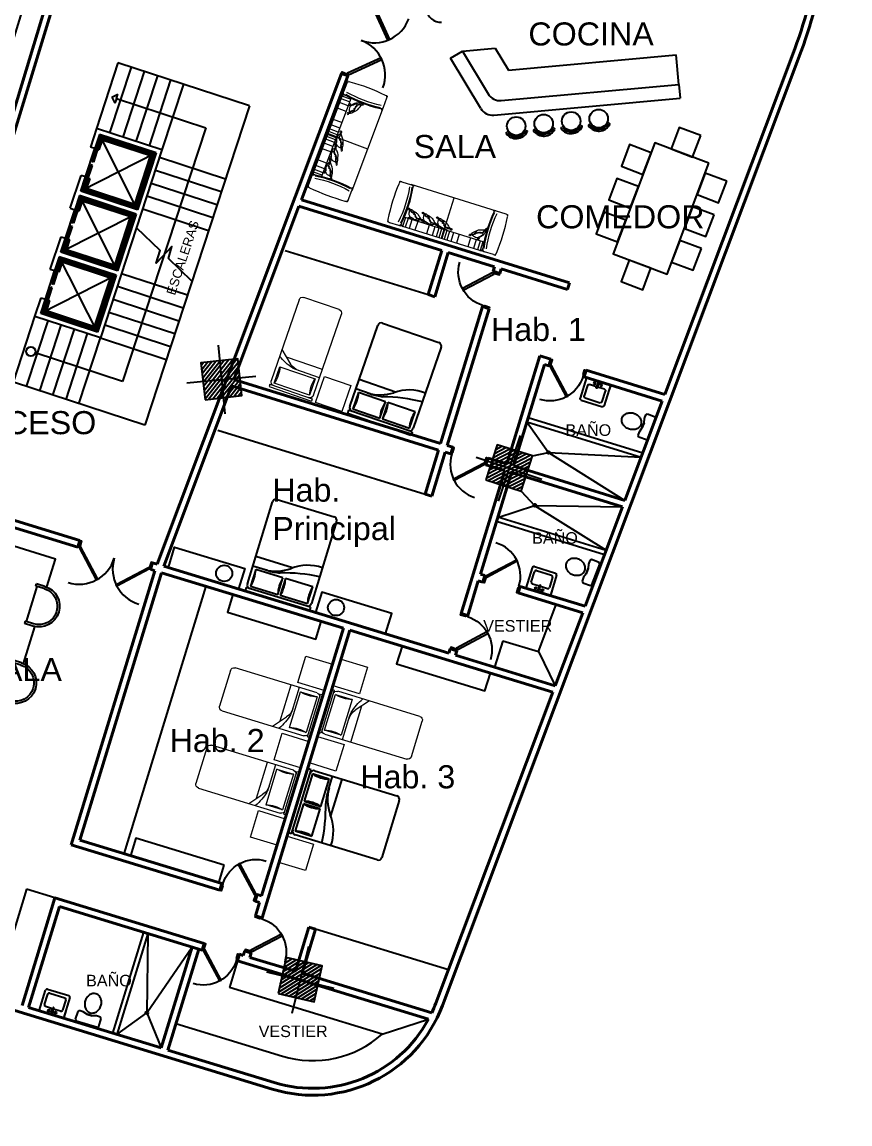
# Model space of a CAD drawing. Header units: millimetres. Extents: x -4 to 161, y -89 to 328.
# Drawn here: x 101.05 to 118.98, y 268.65 to 292.53 of the extents above; entities that cross this region are included whole.
import ezdxf
from ezdxf.enums import TextEntityAlignment as Align

# ---------------------------------------------------------------- set-up
doc = ezdxf.new("R2010")
doc.units = ezdxf.units.MM
doc.linetypes.add('HIDDEN', pattern=[9.525, 6.35, -3.175])
doc.layers.add('a_MUEBLE', color=7, linetype='Continuous', lineweight=5)
doc.layers.add('PARED', color=20, linetype='Continuous', lineweight=40)
for name, color, linetype in [('AR-PUERTA', 5, 'Continuous'), ('ASCENSORES', 8, 'Continuous'), ('EQUIP-MOBILIARIO', 253, 'Continuous'), ('ESCALERA', 8, 'Continuous'), ('ESTRUCTURA', 150, 'Continuous'), ('MUROSII', 5, 'Continuous'), ('NIVEL', 1, 'Continuous'), ('PISO', 8, 'Continuous'), ('PUERTA', 4, 'Continuous')]:
    doc.layers.add(name, color=color, linetype=linetype)
doc.layers.add('G-Anno-Nplt', color=140, linetype='Continuous', lineweight=18, plot=False)
doc.layers.add('mobiliario I', color=7, linetype='Continuous', lineweight=5, true_color=0xceaf12)
doc.styles.add('ATT', font='txt')
doc.styles.get("Standard").update_dxf_attribs({"font": 'arial.ttf'})
doc.styles.add('Titulo', font='romans.shx', dxfattribs={"height": 0.004})

# ---------------------------------------------------------------- blocks, each defined once
blk = doc.blocks.new('columna macroestructura')
at = {"layer": 'ESTRUCTURA'}
h = blk.add_hatch(dxfattribs=at)
h.set_pattern_fill('ANSI31', color=256, scale=0.52)
h.set_pattern_definition([(45, (0, 0), (-0.0459619408, 0.0459619408), [])])
h.paths.add_polyline_path([(1323.84, 258.769), (1324.64, 258.769), (1324.64, 259.569), (1323.84, 259.569)])
blk.add_lwpolyline([(1323.84, 258.769), (1324.64, 258.769), (1324.64, 259.569), (1323.84, 259.569)], close=True, dxfattribs=at)
blk = doc.blocks.new('columna2')
at = {"layer": 'ESTRUCTURA'}
for p, q in [((3857.871, 3573.126), (3857.871, 3571.626)), ((3857.121, 3572.376), (3858.621, 3572.376))]:
    blk.add_line(p, q, dxfattribs=at)
at = {"layer": 'ESTRUCTURA', "rotation": 0.9624720657598389}
blk.add_blockref('columna macroestructura', (2538.171, 3291.006), dxfattribs=at)
blk = doc.blocks.new('ecaleras3')
at = {"layer": 'ASCENSORES'}
for p, q in [((351.316, 3694.632), (351.184, 3694.372)), ((351.33, 3694.589), (351.212, 3694.358)), ((351.344, 3694.545), (351.241, 3694.343)), ((352.412, 3694.075), (351.316, 3694.632)), ((352.368, 3694.061), (351.33, 3694.589)), ((352.325, 3694.046), (351.344, 3694.545)), ((351.053, 3694.115), (351.217, 3694.438)), ((351.245, 3694.423), (351.082, 3694.101)), ((351.155, 3694.387), (351.184, 3694.372)), ((351.212, 3694.358), (351.241, 3694.343)), ((351.217, 3694.438), (351.245, 3694.423)), ((351.02, 3694.05), (350.857, 3693.731)), ((350.886, 3693.716), (351.048, 3694.036)), ((351.048, 3694.036), (351.02, 3694.05)), ((351.082, 3694.101), (351.053, 3694.115)), ((351.826, 3693.066), (352.325, 3694.046)), ((351.84, 3693.022), (352.368, 3694.061)), ((351.854, 3692.979), (352.412, 3694.075)), ((350.89, 3693.796), (350.758, 3693.536)), ((350.919, 3693.781), (350.802, 3693.55)), ((350.948, 3693.766), (350.845, 3693.564)), ((350.862, 3693.81), (350.89, 3693.796)), ((350.919, 3693.781), (350.948, 3693.766)), ((350.758, 3693.536), (351.854, 3692.979)), ((350.802, 3693.55), (351.84, 3693.022)), ((350.845, 3693.564), (351.826, 3693.066)), ((350.857, 3693.731), (350.886, 3693.716)), ((350.684, 3693.389), (350.552, 3693.13)), ((350.698, 3693.346), (350.581, 3693.115)), ((350.712, 3693.302), (350.609, 3693.1)), ((351.78, 3692.832), (350.684, 3693.389)), ((351.736, 3692.818), (350.698, 3693.346)), ((351.693, 3692.804), (350.712, 3693.302)), ((350.421, 3692.873), (350.585, 3693.195)), ((350.613, 3693.18), (350.45, 3692.858)), ((350.523, 3693.144), (350.552, 3693.13)), ((350.581, 3693.115), (350.609, 3693.1)), ((350.585, 3693.195), (350.613, 3693.18)), ((350.388, 3692.808), (350.225, 3692.488)), ((350.417, 3692.793), (350.388, 3692.808)), ((350.45, 3692.858), (350.421, 3692.873)), ((351.208, 3691.78), (351.736, 3692.818)), ((351.222, 3691.736), (351.78, 3692.832)), ((350.23, 3692.568), (350.259, 3692.553)), ((350.254, 3692.473), (350.417, 3692.793)), ((351.194, 3691.823), (351.693, 3692.804)), ((350.259, 3692.553), (350.127, 3692.293)), ((350.287, 3692.538), (350.17, 3692.308)), ((350.316, 3692.524), (350.214, 3692.322)), ((350.225, 3692.488), (350.254, 3692.473)), ((350.287, 3692.538), (350.316, 3692.524)), ((350.052, 3692.147), (349.92, 3691.887)), ((350.066, 3692.103), (349.949, 3691.872)), ((351.148, 3691.589), (350.052, 3692.147)), ((351.104, 3691.575), (350.066, 3692.103)), ((350.127, 3692.293), (351.222, 3691.736)), ((350.17, 3692.308), (351.208, 3691.78)), ((350.214, 3692.322), (351.194, 3691.823)), ((349.789, 3691.63), (349.953, 3691.952)), ((349.982, 3691.938), (349.818, 3691.615)), ((350.08, 3692.06), (349.978, 3691.858)), ((351.061, 3691.561), (350.08, 3692.06)), ((349.818, 3691.615), (349.789, 3691.63)), ((349.756, 3691.565), (349.594, 3691.245)), ((349.622, 3691.231), (349.785, 3691.55)), ((349.785, 3691.55), (349.756, 3691.565)), ((350.562, 3690.581), (351.061, 3691.561)), ((350.576, 3690.537), (351.104, 3691.575)), ((350.591, 3690.494), (351.148, 3691.589)), ((349.627, 3691.31), (349.495, 3691.051)), ((349.656, 3691.296), (349.538, 3691.065)), ((349.684, 3691.281), (349.582, 3691.079)), ((349.594, 3691.245), (349.622, 3691.231)), ((349.598, 3691.325), (349.627, 3691.31)), ((349.656, 3691.296), (349.684, 3691.281)), ((349.495, 3691.051), (350.591, 3690.494)), ((349.538, 3691.065), (350.576, 3690.537)), ((349.582, 3691.079), (350.562, 3690.581))]:
    blk.add_line(p, q, dxfattribs=at)
at = {"layer": 'ASCENSORES', "linetype": 'HIDDEN'}
for p, q in [((351.868, 3692.935), (351.301, 3694.676)), ((352.455, 3694.089), (350.715, 3693.522)), ((351.237, 3691.693), (350.67, 3693.433)), ((351.823, 3692.846), (350.083, 3692.279)), ((350.605, 3690.45), (350.038, 3692.19)), ((351.191, 3691.604), (349.451, 3691.037))]:
    blk.add_line(p, q, dxfattribs=at)
at = {"layer": 'ESCALERA'}
for p, q in [((351.695, 3695.429), (351.83, 3695.473)), ((351.784, 3695.384), (351.83, 3695.473)), ((351.695, 3695.429), (351.739, 3695.294)), ((351.784, 3695.384), (351.739, 3695.294)), ((351.784, 3695.384), (351.762, 3695.339)), ((351.784, 3695.384), (351.807, 3695.428))]:
    blk.add_line(p, q, dxfattribs=at)
blk.add_lwpolyline([(352.795, 3691.227), (352.365, 3691.789), (352.483, 3692.037), (352.092, 3691.731), (352.214, 3691.989), (351.787, 3692.554)], dxfattribs=at)
blk.add_circle((349.113, 3690.255), 0.1, dxfattribs=at)
at = {"layer": 'MUROSII'}
for p, q in [((351.258, 3694.81), (351.066, 3694.432)), ((352.589, 3694.133), (351.258, 3694.81)), ((351.301, 3694.676), (351.155, 3694.387)), ((352.455, 3694.089), (351.301, 3694.676)), ((351.155, 3694.387), (351.066, 3694.432)), ((352.589, 3694.133), (350.649, 3690.316)), ((352.455, 3694.089), (351.868, 3692.935)), ((350.434, 3693.19), (350.772, 3693.856)), ((350.715, 3693.522), (350.862, 3693.81)), ((350.862, 3693.81), (350.772, 3693.856)), ((351.868, 3692.935), (350.715, 3693.522)), ((350.67, 3693.433), (350.523, 3693.144)), ((351.823, 3692.846), (350.67, 3693.433)), ((350.434, 3693.19), (350.523, 3693.144)), ((351.823, 3692.846), (351.237, 3691.693)), ((349.802, 3691.947), (350.141, 3692.613)), ((350.083, 3692.279), (350.23, 3692.568)), ((350.141, 3692.613), (350.23, 3692.568)), ((350.038, 3692.19), (349.891, 3691.902)), ((351.191, 3691.604), (350.038, 3692.19)), ((351.237, 3691.693), (350.083, 3692.279)), ((349.891, 3691.902), (349.802, 3691.947)), ((351.191, 3691.604), (350.605, 3690.45)), ((349.317, 3690.993), (349.509, 3691.37)), ((349.451, 3691.037), (349.598, 3691.325)), ((349.509, 3691.37), (349.598, 3691.325)), ((350.649, 3690.316), (349.317, 3690.993)), ((350.605, 3690.45), (349.451, 3691.037))]:
    blk.add_line(p, q, dxfattribs=at)
at = {"layer": 'NIVEL'}
for p, q in [((350.862, 3693.81), (351.155, 3694.387)), ((350.23, 3692.568), (350.523, 3693.144)), ((349.598, 3691.325), (349.891, 3691.902))]:
    blk.add_line(p, q, dxfattribs=at)
at = {"layer": 'PISO'}
for p, q in [((351.937, 3696.147), (351.258, 3694.81)), ((352.205, 3696.011), (351.525, 3694.674)), ((354.606, 3694.79), (351.937, 3696.147)), ((352.472, 3695.875), (351.792, 3694.538)), ((352.74, 3695.739), (352.06, 3694.402)), ((353.007, 3695.603), (352.327, 3694.266)), ((353.269, 3695.47), (352.589, 3694.133)), ((351.784, 3695.384), (353.598, 3694.461)), ((354.606, 3694.79), (351.306, 3688.299)), ((353.598, 3694.461), (350.977, 3689.307)), ((352.515, 3693.986), (353.852, 3693.306)), ((352.382, 3693.724), (353.719, 3693.044)), ((352.248, 3693.462), (353.585, 3692.782)), ((352.115, 3693.199), (353.452, 3692.52)), ((351.982, 3692.937), (353.319, 3692.257)), ((351.315, 3691.626), (352.652, 3690.947)), ((351.182, 3691.364), (352.519, 3690.684)), ((348.637, 3689.656), (349.317, 3690.993)), ((351.049, 3691.102), (352.386, 3690.422)), ((348.904, 3689.52), (349.584, 3690.857)), ((349.172, 3689.384), (349.852, 3690.721)), ((350.915, 3690.84), (352.252, 3690.16)), ((349.439, 3689.248), (350.119, 3690.585)), ((349.707, 3689.112), (350.386, 3690.449)), ((350.782, 3690.578), (352.119, 3689.898)), ((350.977, 3689.307), (349.202, 3690.21)), ((349.969, 3688.978), (350.649, 3690.316)), ((350.649, 3690.316), (351.986, 3689.636)), ((351.306, 3688.299), (348.637, 3689.656))]:
    blk.add_line(p, q, dxfattribs=at)
at = {"layer": 'ESCALERA', "insert": (352.383, 3690.964), "char_height": 0.2, "width": 0.49884, "attachment_point": 7, "rotation": 62.9017}
blk.add_mtext('ESCALERAS', dxfattribs=at)
blk = doc.blocks.new('*U21')
for points in [[(0.025, 0), (0.589, 0.564), (0.618, 0.536), (0.053, -0.028)], [(1.621, 0), (1.057, 0.564), (1.029, 0.536), (1.593, -0.028)]]:
    blk.add_lwpolyline(points, close=True)
for points in [[(0, -0.15), (0.035, -0.15), (0.035, -0.04), (0.025, -0.04), (0.025, 0), (0, 0)], [(1.646, -0.15), (1.611, -0.15), (1.611, -0.04), (1.621, -0.04), (1.621, 0), (1.646, 0)]]:
    blk.add_lwpolyline(points)
at = {"color": 252}
for centre, start, end in [((0.025, 0), 0, 90), ((1.621, 0), 90, 180)]:
    blk.add_arc(centre, 0.798, start, end, dxfattribs=at)
at = {"style": 'Titulo', "flags": 1}
for tag, p in [('TIPO_DE_PUERTA', (0.035, -0.106)), ('ANCHO_DE_PUERTA', (0.035, -0.112)), ('ALTO_DE_PUERTA', (0.035, -0.118)), ('ANCHO_DE_MARCO', (0.035, -0.124)), ('APERTURA', (0.035, -0.13)), ('ANCHO_DE_HOJA', (0.035, -0.148)), ('ACABADO_HOJA', (0.035, -0.172)), ('ACABADO_MARCO', (0.035, -0.178)), ('LAMINA', (0.035, -0.136)), ('NIVEL', (0.035, -0.142)), ('MATERIAL_1', (0.035, -0.154)), ('MATERIAL_2', (0.035, -0.16)), ('MATERIAL_MARCO', (0.035, -0.166)), ('CERRADURA', (0.035, -0.184))]:
    blk.add_attdef(tag, p, '', height=0.004, dxfattribs=at)
blk.add_attdef('PUERTA', text='', height=0.004, dxfattribs=at).set_placement((0.046, -0.098), align=Align.MIDDLE_CENTER)
blk = doc.blocks.new('comedor')
at = {"layer": 'EQUIP-MOBILIARIO'}
for points in [[(380.903, 3951.94), (381.403, 3951.94), (381.403, 3952.44), (380.903, 3952.44)], [(380.528, 3949.369), (381.778, 3949.369), (381.778, 3951.94), (380.528, 3951.94)], [(380.028, 3951.159), (380.528, 3951.159), (380.528, 3951.659), (380.028, 3951.659)], [(381.778, 3951.159), (382.278, 3951.159), (382.278, 3951.659), (381.778, 3951.659)], [(380.028, 3950.379), (380.528, 3950.379), (380.528, 3950.879), (380.028, 3950.879)], [(381.778, 3950.379), (382.278, 3950.379), (382.278, 3950.879), (381.778, 3950.879)], [(380.028, 3949.598), (380.528, 3949.598), (380.528, 3950.098), (380.028, 3950.098)], [(381.778, 3949.598), (382.278, 3949.598), (382.278, 3950.098), (381.778, 3950.098)], [(380.903, 3948.869), (381.403, 3948.869), (381.403, 3949.369), (380.903, 3949.369)]]:
    blk.add_lwpolyline(points, close=True, dxfattribs=at)
blk = doc.blocks.new('Toilet1')
at = {"color": 253}
for p, q in [((0.051, 0.267), (0.025, 0.241)), ((0.025, 0.241), (0.025, -0.241)), ((0.229, 0.267), (0.051, 0.267)), ((0.254, 0.241), (0.229, 0.267)), ((0.254, 0.152), (0.254, 0.241)), ((0.229, 0.063), (0.254, 0.152)), ((0.229, -0.064), (0.229, 0.063)), ((0.229, 0.063), (0.229, -0.064)), ((0.254, -0.152), (0.229, -0.064)), ((0.254, -0.241), (0.254, -0.152)), ((0.025, -0.241), (0.051, -0.267)), ((0.051, -0.267), (0.229, -0.267)), ((0.229, -0.267), (0.254, -0.241))]:
    blk.add_line(p, q, dxfattribs=at)
blk.add_lwpolyline([(0.711, 0, 0.117036), (0.695, 0.066, 0.104338), (0.648, 0.126, 0.09029), (0.573, 0.168, 0.09898), (0.495, 0.178, 0.08237), (0.411, 0.164, 0.09029), (0.343, 0.126, 0.104338), (0.295, 0.066, 0.117036), (0.279, 0, 0.117036), (0.295, -0.066, 0.104338), (0.343, -0.126, 0.09029), (0.411, -0.164, 0.08237), (0.495, -0.178, 0.08237), (0.58, -0.164, 0.09029), (0.648, -0.126, 0.104338), (0.695, -0.066, 0.117036)], format="xyb", close=True, dxfattribs=at)
blk = doc.blocks.new('Lavam1')
at = {"color": 253}
for p, q in [((-0.24, 0.5), (0.24, 0.5)), ((-0.275, 0), (-0.275, 0.465)), ((-0.205, 0.16), (-0.205, 0.395)), ((-0.17, 0.43), (0.17, 0.43)), ((0.205, 0.395), (0.205, 0.16)), ((0.275, 0.465), (0.275, 0)), ((0.275, 0), (-0.275, 0)), ((-0.01, 0.125), (-0.17, 0.125)), ((-0.01, 0.035), (-0.01, 0.145)), ((0.01, 0.035), (0.01, 0.145)), ((0.17, 0.125), (0.01, 0.125)), ((0.275, 0.165), (0.275, 0.035))]:
    blk.add_line(p, q, dxfattribs=at)
for centre in [(-0.074, 0.064), (0.074, 0.064)]:
    blk.add_circle(centre, 0.0225, dxfattribs=at)
for centre, radius, start, end in [((-0.24, 0.465), 0.035, 90, 180), ((0.24, 0.465), 0.035, 0, 90), ((-0.17, 0.395), 0.035, 90, 180), ((0.17, 0.395), 0.035, 0, 90), ((-0.17, 0.16), 0.035, 180, 270), ((0, 0.145), 0.01, 0, 180), ((0, 0.035), 0.01, 180, 0), ((0.17, 0.16), 0.035, 270, 0)]:
    blk.add_arc(centre, radius, start, end, dxfattribs=at)
blk = doc.blocks.new('silla sofa')
at = {"layer": 'EQUIP-MOBILIARIO'}
for p, q in [((3279.324, 3683.301), (3279.516, 3683.301)), ((3279.516, 3683.251), (3279.516, 3683.301)), ((3279.324, 3683.251), (3279.516, 3683.251)), ((3279.491, 3683.251), (3279.491, 3682.451)), ((3279.324, 3682.451), (3279.516, 3682.451)), ((3279.324, 3682.401), (3279.516, 3682.401)), ((3279.516, 3682.451), (3279.516, 3682.401))]:
    blk.add_line(p, q, dxfattribs=at)
for radius in [0.45, 0.4]:
    blk.add_arc((3279.324, 3682.851), radius, 90, 270, dxfattribs=at)
blk = doc.blocks.new('mueble')
at = {"layer": 'EQUIP-MOBILIARIO'}
for p, q in [((383.742, 3953.799), (383.742, 3952.964)), ((381.304, 3949.318), (381.104, 3949.118)), ((382.954, 3949.318), (383.154, 3949.118))]:
    blk.add_line(p, q, dxfattribs=at)
for points in [[(382.436, 3953.799), (382.436, 3953.999), (384.139, 3953.999), (384.139, 3950.373), (384.139, 3950.173), (383.356, 3950.173), (383.356, 3950.374), (383.921, 3950.374), (383.921, 3953.799), (382.436, 3953.799)], [(383.921, 3953.799), (384.139, 3953.999)], [(380.583, 3952.977), (380.583, 3953.61), (381.993, 3953.61)], [(380.583, 3951.244), (380.583, 3952.077)], [(381.104, 3949.577), (380.583, 3949.577), (380.583, 3950.344)], [(383.732, 3950.173), (383.732, 3949.959)], [(383.921, 3950.374), (384.139, 3950.173)], [(381.104, 3949.918), (381.304, 3949.918), (381.304, 3949.318), (382.954, 3949.318), (382.954, 3949.918), (383.154, 3949.918), (383.154, 3949.118), (381.104, 3949.118), (381.104, 3949.918)], [(383.343, 3949.577), (383.154, 3949.577)]]:
    blk.add_lwpolyline(points, dxfattribs=at)
for points in [[(381.993, 3953.799), (383.921, 3953.799), (383.921, 3952.964), (381.993, 3952.964)], [(383.921, 3952.964), (383.356, 3952.964), (383.356, 3952.317), (383.921, 3952.317)], [(383.921, 3952.317), (383.356, 3952.317), (383.356, 3951.669), (383.921, 3951.669)], [(381.419, 3950.803), (382.619, 3950.803), (382.619, 3952.203), (381.419, 3952.203)], [(383.921, 3951.669), (383.356, 3951.669), (383.356, 3951.022), (383.921, 3951.022)], [(383.921, 3951.022), (383.356, 3951.022), (383.356, 3950.374), (383.921, 3950.374)], [(381.853, 3949.318), (381.853, 3949.883), (381.304, 3949.883), (381.304, 3949.318)], [(382.406, 3949.318), (382.406, 3949.883), (381.853, 3949.883), (381.853, 3949.318)], [(382.954, 3949.318), (382.954, 3949.883), (382.406, 3949.883), (382.406, 3949.318)]]:
    blk.add_lwpolyline(points, close=True, dxfattribs=at)
blk.add_circle((383.6, 3949.704), 0.287, dxfattribs=at)
for p in [(-2898.698, 269.676), (-2898.698, 267.943)]:
    blk.add_blockref('silla sofa', p)
blk = doc.blocks.new('*U30')
for points in [[(0.025, 0), (0.555, 0.53), (0.584, 0.502), (0.053, -0.028)], [(0, 0), (0.025, 0), (0.025, -0.04), (0.035, -0.04), (0.035, -0.15), (0, -0.15)], [(0.8, 0), (0.775, 0), (0.775, -0.04), (0.765, -0.04), (0.765, -0.15), (0.8, -0.15)]]:
    blk.add_lwpolyline(points, close=True)
at = {"color": 8, "linetype": 'HIDDEN'}
blk.add_arc((0.025, 0), 0.75, 0, 90, dxfattribs=at)
blk = doc.blocks.new('12PBED03')
at = {"color": 0, "linetype": 'ByBlock'}
for p, q in [((3, 54), (0, 54)), ((0, 0), (0, 54)), ((3, 0), (3, 54)), ((6, 54), (75, 54)), ((21, 41.758136), (21, 54)), ((29, 23), (29, 54)), ((19, 51), (5, 51)), ((5, 51), (5, 28)), ((19, 28), (19, 51)), ((78, 51), (78, 3)), ((5, 28), (19, 28)), ((5, 26), (5, 3)), ((19, 26), (5, 26)), ((19, 3), (19, 26)), ((3, 0), (0, 0)), ((5, 3), (19, 3)), ((75, 0), (6, 0))]:
    blk.add_line(p, q, dxfattribs=at)
for centre, radius, start, end in [((6, 51), 3, 90, 180), ((75, 51), 3, 0, 90), ((12, 75), 25, 253.739795, 286.260205), ((69.004289, 41.742518), 48.004291, 179.981359, 192.466744), ((57.725806, 45.629032), 36.761918, 182.539782, 216.040311), ((12, 4), 25, 73.739795, 106.260205), ((-120.191801, -13.95004), 149.36804, 5.357156, 17.666547), ((12, 50), 25, 253.739795, 286.260205), ((0.75, 1.5), 35.338541, 357.56726, 39.546081), ((6, 3), 3, 180, 270), ((12, -21), 25, 73.739795, 106.260205), ((75, 3), 3, 270, 0)]:
    blk.add_arc(centre, radius, start, end, dxfattribs=at)
at = {"color": 0, "linetype": 'ByBlock', "style": 'ATT'}
for tag, flags, p in [('ITEM', 3, (50, 33)), ('ROOM_NUMBER', 1, (50, 18.5))]:
    blk.add_attdef(tag, text='', height=6, dxfattribs=dict(at, flags=flags)).set_placement(p, align=Align.CENTER)
blk = doc.blocks.new('4D')
at = {"layer": 'mobiliario I', "lineweight": 15, "ltscale": 0.025}
for p, q in [((1350.266, 254.857), (1350.266, 256.713)), ((1350.347, 256.794), (1351.154, 256.794)), ((1351.235, 256.713), (1351.235, 254.857)), ((1350.266, 255.448), (1351.087, 255.448)), ((1351.235, 255.572), (1350.954, 255.336)), ((1350.266, 255.26), (1350.81, 255.26)), ((1351.154, 255.206), (1350.347, 255.206)), ((1350.347, 255.206), (1350.347, 254.83)), ((1351.154, 254.83), (1351.154, 255.206)), ((1351.235, 254.776), (1350.266, 254.776)), ((1350.266, 254.776), (1350.266, 254.722)), ((1351.235, 254.722), (1350.266, 254.722)), ((1350.347, 254.83), (1351.154, 254.83)), ((1351.235, 254.776), (1351.235, 254.722))]:
    blk.add_line(p, q, dxfattribs=at)
for centre, radius, start, end in [((1350.347, 256.713), 0.0807, 90, 180), ((1351.154, 256.713), 0.0807, 0, 90), ((1349.701, 255.018), 0.673, 343.7398, 16.2602), ((1350.746, 255.583), 0.323, 270, 310.1059), ((1350.81, 255.583), 0.323, 270, 283.3928), ((1350.631, 256.334), 1.095, 283.3928, 303.4501), ((1351.8, 255.018), 0.673, 163.7398, 196.2602), ((1350.347, 254.857), 0.0807, 180, 270), ((1351.154, 254.857), 0.0807, 270, 0)]:
    blk.add_arc(centre, radius, start, end, dxfattribs=at)
blk = doc.blocks.new('A$C50EA6864')
at = {"linetype": 'ByBlock', "lineweight": 20}
for p, q in [((0, 0.6), (0.6, 0.6)), ((0, 0), (0, 0.6)), ((0.6, 0.6), (0.6, 0)), ((0.6, 0), (0, 0))]:
    blk.add_line(p, q, dxfattribs=at)
blk = doc.blocks.new('twe')
for p, q in [((43116.893, 18860.107, 6.875), (43116.893, 18859.901, 6.875)), ((43117.813, 18860.107, 6.875), (43117.813, 18859.89, 6.875)), ((43117.093, 18858.016, 6.875), (43117.093, 18859.836, 6.875)), ((43117.813, 18857.963, 6.875), (43117.813, 18859.898, 6.875)), ((43116.893, 18858.053, 6.875), (43116.893, 18859.8, 6.875)), ((43116.893, 18857.746, 6.875), (43116.893, 18857.951, 6.875)), ((43117.813, 18857.746, 6.875), (43117.813, 18857.963, 6.875))]:
    blk.add_line(p, q)
at = {"color": 8}
for p, q in [((43117.093, 18859.806, 6.875), (43116.893, 18859.806, 6.875)), ((43117.093, 18859.746, 6.875), (43116.893, 18859.746, 6.875)), ((43117.093, 18859.656, 6.875), (43116.893, 18859.656, 6.875)), ((43117.093, 18859.526, 6.875), (43116.893, 18859.526, 6.875)), ((43117.093, 18859.266, 6.875), (43116.893, 18859.266, 6.875)), ((43117.093, 18859.136, 6.875), (43116.893, 18859.136, 6.875)), ((43117.093, 18859.046, 6.875), (43116.893, 18859.046, 6.875)), ((43117.093, 18858.986, 6.875), (43116.893, 18858.986, 6.875)), ((43117.093, 18858.936, 6.875), (43116.893, 18858.936, 6.875)), ((43117.093, 18858.916, 6.875), (43116.893, 18858.916, 6.875)), ((43117.093, 18858.926, 6.875), (43117.813, 18858.926, 6.875)), ((43117.093, 18858.866, 6.875), (43116.893, 18858.866, 6.875)), ((43117.093, 18858.806, 6.875), (43116.893, 18858.806, 6.875)), ((43117.093, 18858.716, 6.875), (43116.893, 18858.716, 6.875)), ((43117.093, 18858.586, 6.875), (43116.893, 18858.586, 6.875)), ((43117.093, 18858.327, 6.875), (43116.893, 18858.327, 6.875)), ((43117.093, 18858.197, 6.875), (43116.893, 18858.197, 6.875)), ((43117.093, 18858.107, 6.875), (43116.893, 18858.107, 6.875)), ((43117.093, 18858.047, 6.875), (43116.893, 18858.047, 6.875))]:
    blk.add_line(p, q, dxfattribs=at)
for centre, radius, start, end in [((43116.913, 18860.137, 6.875), 0.02, 90, 180), ((43117.793, 18860.137, 6.875), 0.02, 0, 90), ((43116.913, 18859.876, 6.875), 0.02, 180, 267.9047), ((43116.913, 18859.836, 6.875), 0.02, 87.9047, 180), ((43117.389, 18862.594, 6.875), 2.761, 261.0129, 277.8574), ((43117.389, 18862.607, 6.875), 2.722, 261.0341, 277.8389), ((43117.793, 18859.848, 6.875), 0.02, 267.9047, 0), ((43116.913, 18858.016, 6.875), 0.02, 180, 272.0953), ((43116.913, 18857.976, 6.875), 0.02, 92.0953, 180), ((43117.389, 18855.259, 6.875), 2.761, 82.1426, 98.9871), ((43117.389, 18855.246, 6.875), 2.722, 82.1611, 98.9659), ((43117.793, 18858.005, 6.875), 0.02, 0, 92.0953), ((43116.913, 18857.716, 6.875), 0.02, 180, 270), ((43117.793, 18857.716, 6.875), 0.02, 270, 0)]:
    blk.add_arc(centre, radius, start, end, dxfattribs=at)
for centre, radius, start, end in [((43116.943, 18860.107, 6.875), 0.05, 90, 180), ((43117.353, 18855.878, 6.875), 4.298, 84.5266, 95.4734), ((43117.763, 18860.107, 6.875), 0.05, 0, 90), ((43116.943, 18859.901, 6.875), 0.05, 180, 259.2578), ((43116.943, 18859.8, 6.875), 0.05, 79.7505, 180), ((43117.389, 18862.605, 6.875), 2.791, 260.9975, 277.8709), ((43117.763, 18859.89, 6.875), 0.05, 278.9605, 0), ((43116.943, 18858.053, 6.875), 0.05, 180, 280.2495), ((43116.943, 18857.951, 6.875), 0.05, 100.7422, 180), ((43117.389, 18855.248, 6.875), 2.791, 82.1291, 99.0025), ((43117.763, 18857.963, 6.875), 0.05, 0, 81.0395), ((43116.943, 18857.746, 6.875), 0.05, 180, 270), ((43117.353, 18861.975, 6.875), 4.298, 264.5266, 275.4734), ((43117.763, 18857.746, 6.875), 0.05, 270, 0)]:
    blk.add_arc(centre, radius, start, end)
for points in [[(43117.111, 18859.54, 6.875), (43117.102, 18859.572, 6.875), (43117.096, 18859.617, 6.875), (43117.139, 18859.705, 6.875), (43117.114, 18859.702, 6.875), (43117.089, 18859.706, 6.875), (43117.116, 18859.766, 6.875), (43117.142, 18859.709, 6.875), (43117.136, 18859.658, 6.875), (43117.098, 18859.591, 6.875), (43117.13, 18859.569, 6.875), (43117.133, 18859.567, 6.875)], [(43117.114, 18859.213, 6.875), (43117.105, 18859.244, 6.875), (43117.099, 18859.29, 6.875), (43117.143, 18859.378, 6.875), (43117.117, 18859.375, 6.875), (43117.092, 18859.378, 6.875), (43117.119, 18859.439, 6.875), (43117.145, 18859.382, 6.875), (43117.139, 18859.33, 6.875), (43117.101, 18859.263, 6.875), (43117.133, 18859.241, 6.875), (43117.136, 18859.239, 6.875)], [(43117.112, 18858.886, 6.875), (43117.103, 18858.918, 6.875), (43117.097, 18858.963, 6.875), (43117.14, 18859.051, 6.875), (43117.115, 18859.048, 6.875), (43117.09, 18859.051, 6.875), (43117.117, 18859.112, 6.875), (43117.143, 18859.055, 6.875), (43117.137, 18859.003, 6.875), (43117.099, 18858.937, 6.875), (43117.131, 18858.914, 6.875), (43117.134, 18858.912, 6.875)], [(43117.276, 18858.066, 6.875), (43117.244, 18858.074, 6.875), (43117.202, 18858.092, 6.875), (43117.147, 18858.173, 6.875), (43117.137, 18858.15, 6.875), (43117.122, 18858.13, 6.875), (43117.083, 18858.184, 6.875), (43117.145, 18858.177, 6.875), (43117.187, 18858.146, 6.875), (43117.225, 18858.08, 6.875), (43117.261, 18858.096, 6.875), (43117.264, 18858.098, 6.875)]]:
    blk.add_open_spline(points, degree=3, knots=[8.816095, 8.816095, 8.816095, 8.816095, 18.018576, 22.227309, 22.63977, 24.126692, 27.26989, 30.750455, 33.321026, 42.195412, 42.955863, 42.955863, 42.955863, 42.955863], dxfattribs=at)
for points in [[(43117.296, 18859.767, 6.875), (43117.299, 18859.745, 6.875), (43117.286, 18859.686, 6.875), (43117.267, 18859.616, 6.875), (43117.239, 18859.563, 6.875), (43117.18, 18859.499, 6.875), (43117.162, 18859.454, 6.875), (43117.162, 18859.45, 6.875), (43117.165, 18859.441, 6.875), (43117.151, 18859.42, 6.875), (43117.131, 18859.427, 6.875), (43117.124, 18859.447, 6.875), (43117.14, 18859.454, 6.875), (43117.149, 18859.46, 6.875), (43117.148, 18859.471, 6.875), (43117.12, 18859.52, 6.875), (43117.111, 18859.54, 6.875)], [(43117.134, 18859.723, 6.875), (43117.143, 18859.716, 6.875), (43117.152, 18859.724, 6.875), (43117.205, 18859.755, 6.875), (43117.275, 18859.767, 6.875), (43117.291, 18859.778, 6.875), (43117.283, 18859.789, 6.875), (43117.295, 18859.816, 6.875), (43117.316, 18859.802, 6.875), (43117.303, 18859.776, 6.875), (43117.256, 18859.733, 6.875), (43117.235, 18859.654, 6.875), (43117.216, 18859.615, 6.875)], [(43117.14, 18859.482, 6.875), (43117.154, 18859.5, 6.875), (43117.153, 18859.56, 6.875), (43117.182, 18859.593, 6.875), (43117.21, 18859.632, 6.875), (43117.216, 18859.661, 6.875)], [(43117.14, 18859.482, 6.875), (43117.147, 18859.537, 6.875), (43117.149, 18859.567, 6.875), (43117.171, 18859.599, 6.875), (43117.184, 18859.621, 6.875)], [(43117.291, 18859.756, 6.875), (43117.257, 18859.715, 6.875), (43117.26, 18859.671, 6.875), (43117.258, 18859.633, 6.875)], [(43117.299, 18859.439, 6.875), (43117.302, 18859.417, 6.875), (43117.29, 18859.359, 6.875), (43117.27, 18859.289, 6.875), (43117.242, 18859.236, 6.875), (43117.184, 18859.171, 6.875), (43117.165, 18859.127, 6.875), (43117.165, 18859.122, 6.875), (43117.168, 18859.114, 6.875), (43117.154, 18859.093, 6.875), (43117.134, 18859.099, 6.875), (43117.127, 18859.12, 6.875), (43117.143, 18859.127, 6.875), (43117.152, 18859.132, 6.875), (43117.151, 18859.143, 6.875), (43117.123, 18859.193, 6.875), (43117.114, 18859.213, 6.875)], [(43117.137, 18859.395, 6.875), (43117.146, 18859.389, 6.875), (43117.156, 18859.397, 6.875), (43117.208, 18859.428, 6.875), (43117.278, 18859.44, 6.875), (43117.294, 18859.45, 6.875), (43117.286, 18859.461, 6.875), (43117.298, 18859.489, 6.875), (43117.319, 18859.474, 6.875), (43117.306, 18859.449, 6.875), (43117.259, 18859.405, 6.875), (43117.238, 18859.326, 6.875), (43117.22, 18859.287, 6.875)], [(43117.294, 18859.429, 6.875), (43117.26, 18859.387, 6.875), (43117.264, 18859.344, 6.875), (43117.261, 18859.305, 6.875)], [(43117.135, 18859.068, 6.875), (43117.143, 18859.062, 6.875), (43117.153, 18859.07, 6.875), (43117.206, 18859.101, 6.875), (43117.276, 18859.113, 6.875), (43117.292, 18859.124, 6.875), (43117.284, 18859.134, 6.875), (43117.295, 18859.162, 6.875), (43117.316, 18859.148, 6.875), (43117.303, 18859.122, 6.875), (43117.257, 18859.078, 6.875), (43117.236, 18858.999, 6.875), (43117.217, 18858.96, 6.875)], [(43117.143, 18859.155, 6.875), (43117.157, 18859.172, 6.875), (43117.156, 18859.232, 6.875), (43117.185, 18859.266, 6.875), (43117.213, 18859.305, 6.875), (43117.219, 18859.334, 6.875)], [(43117.143, 18859.155, 6.875), (43117.15, 18859.209, 6.875), (43117.153, 18859.24, 6.875), (43117.174, 18859.271, 6.875), (43117.187, 18859.294, 6.875)], [(43117.297, 18859.112, 6.875), (43117.299, 18859.09, 6.875), (43117.287, 18859.032, 6.875), (43117.268, 18858.962, 6.875), (43117.24, 18858.909, 6.875), (43117.181, 18858.844, 6.875), (43117.162, 18858.8, 6.875), (43117.163, 18858.796, 6.875), (43117.166, 18858.787, 6.875), (43117.152, 18858.766, 6.875), (43117.132, 18858.772, 6.875), (43117.125, 18858.793, 6.875), (43117.14, 18858.8, 6.875), (43117.15, 18858.805, 6.875), (43117.148, 18858.816, 6.875), (43117.121, 18858.866, 6.875), (43117.112, 18858.886, 6.875)], [(43117.141, 18858.828, 6.875), (43117.155, 18858.845, 6.875), (43117.154, 18858.906, 6.875), (43117.183, 18858.939, 6.875), (43117.211, 18858.978, 6.875), (43117.217, 18859.007, 6.875)], [(43117.141, 18858.828, 6.875), (43117.148, 18858.883, 6.875), (43117.15, 18858.913, 6.875), (43117.172, 18858.944, 6.875), (43117.185, 18858.967, 6.875)], [(43117.292, 18859.102, 6.875), (43117.257, 18859.06, 6.875), (43117.261, 18859.017, 6.875), (43117.258, 18858.978, 6.875)], [(43117.13, 18858.177, 6.875), (43117.14, 18858.182, 6.875), (43117.138, 18858.194, 6.875), (43117.138, 18858.255, 6.875), (43117.162, 18858.321, 6.875), (43117.161, 18858.341, 6.875), (43117.148, 18858.339, 6.875), (43117.13, 18858.363, 6.875), (43117.153, 18858.374, 6.875), (43117.169, 18858.35, 6.875), (43117.183, 18858.288, 6.875), (43117.24, 18858.23, 6.875), (43117.264, 18858.194, 6.875)], [(43117.174, 18858.34, 6.875), (43117.194, 18858.331, 6.875), (43117.238, 18858.291, 6.875), (43117.289, 18858.239, 6.875), (43117.32, 18858.188, 6.875), (43117.347, 18858.104, 6.875), (43117.375, 18858.066, 6.875), (43117.379, 18858.064, 6.875), (43117.389, 18858.062, 6.875), (43117.4, 18858.039, 6.875), (43117.384, 18858.025, 6.875), (43117.363, 18858.03, 6.875), (43117.364, 18858.047, 6.875), (43117.365, 18858.058, 6.875), (43117.354, 18858.062, 6.875), (43117.297, 18858.063, 6.875), (43117.276, 18858.066, 6.875)], [(43117.18, 18858.33, 6.875), (43117.199, 18858.279, 6.875), (43117.238, 18858.261, 6.875), (43117.27, 18858.239, 6.875)], [(43117.34, 18858.062, 6.875), (43117.332, 18858.082, 6.875), (43117.28, 18858.112, 6.875), (43117.265, 18858.154, 6.875), (43117.246, 18858.198, 6.875), (43117.224, 18858.217, 6.875)], [(43117.34, 18858.062, 6.875), (43117.297, 18858.095, 6.875), (43117.272, 18858.112, 6.875), (43117.255, 18858.147, 6.875), (43117.242, 18858.169, 6.875)]]:
    blk.add_spline(points, degree=3, dxfattribs=at)
blk = doc.blocks.new('mueble2')
at = {"layer": 'a_MUEBLE', "rotation": 180}
blk.add_blockref('twe', (43139.897, 18913.015, -6.875), dxfattribs=at)
blk = doc.blocks.new('Silla2')
at = {"color": 253}
for p, q in [((-0.214, -0.115), (-0.206, -0.11)), ((0.224, -0.101), (0.233, -0.106))]:
    blk.add_line(p, q, dxfattribs=at)
blk.add_circle((0.007, 0.01), 0.2, dxfattribs=at)
for centre, radius, start, end in [((-0.207, -0.128), 0.015, 119.6333, 213.0056), ((0.007, 0.01), 0.27, 213.0056, 329.4251), ((-0.198, -0.123), 0.015, 33.1434, 119.6333), ((0.007, 0.01), 0.23, 213.1434, 329.2873), ((0.218, -0.115), 0.015, 62.7974, 149.2873), ((0.227, -0.119), 0.015, 329.4251, 62.7974)]:
    blk.add_arc(centre, radius, start, end, dxfattribs=at)

msp = doc.modelspace()

# ---------------------------------------------------------------- linework, layer by layer
at = {"color": 253}
for p, q in [((111.982, 283.865), (114.456, 283.1)), ((111.982, 283.865), (112.45, 283.201)), ((112.011, 283.961), (114.491, 283.193)), ((112.45, 283.201), (114.456, 283.1)), ((111.353, 281.792), (112.149, 282.056)), ((112.149, 282.056), (113.698, 281.083)), ((111.32, 281.715), (113.663, 280.99)), ((111.35, 281.81), (113.698, 281.083)), ((103.677, 272.811), (103.008, 270.622)), ((103.773, 272.782), (103.104, 270.593)), ((103.104, 270.593), (103.75, 271.063)), ((103.75, 271.063), (104.06, 270.301))]:
    msp.add_line(p, q, dxfattribs=at)
msp.add_line((108.847, 270.603), (109.851, 270.924))
for centre in [(112.451, 283.201), (112.15, 282.056), (103.751, 271.062)]:
    msp.add_circle(centre, 0.0307, dxfattribs=at)
at = {"layer": 'EQUIP-MOBILIARIO'}
for p, q in [((110.586, 291.897), (111.297, 291.961)), ((111.297, 291.961), (111.582, 291.485)), ((110.329, 291.742), (110.586, 291.897)), ((110.981, 290.654), (110.329, 291.742)), ((110.586, 291.897), (111.142, 290.97)), ((111.582, 291.485), (115.215, 291.813)), ((115.273, 291.174), (115.215, 291.813)), ((111.426, 290.826), (115.273, 291.174)), ((115.273, 291.174), (115.3, 290.875)), ((111.266, 290.51), (115.3, 290.875)), ((106.748, 287.579), (109.844, 286.621)), ((105.286, 283.688), (109.777, 282.297)), ((112.1, 283.126), (112.45, 283.201)), ((112.45, 283.201), (114.103, 282.162)), ((111.858, 282.364), (112.149, 282.056)), ((112.149, 282.056), (114.05, 282.021)), ((105.027, 280.305), (103.255, 274.508)), ((111.457, 279.124), (111.281, 278.55)), ((111.457, 279.124), (112.232, 278.887)), ((112.232, 278.887), (112.595, 278.149)), ((101.146, 273.741), (100.621, 272.024)), ((101.761, 273.554), (101.146, 273.741)), ((110.282, 271.995), (107.405, 272.874)), ((103.773, 272.782), (103.75, 271.063)), ((103.75, 271.063), (104.729, 272.489)), ((105.714, 272.188), (105.539, 271.614)), ((108.847, 270.603), (105.539, 271.614))]:
    msp.add_line(p, q, dxfattribs=at)
for points in [[(104.217, 280.71), (104.352, 281.153), (105.87, 280.689), (105.735, 280.246)], [(107.526, 279.542), (105.613, 280.126), (105.496, 279.744), (107.409, 279.159)], [(108.922, 279.272), (109.057, 279.714), (107.539, 280.178), (107.404, 279.736)], [(111.19, 278.422), (109.277, 279.006), (109.16, 278.624), (111.073, 278.039)], [(105.424, 274.264), (103.511, 274.848), (103.394, 274.466), (105.307, 273.881)]]:
    msp.add_lwpolyline(points, close=True, dxfattribs=at)
msp.add_lwpolyline([(112.232, 278.887), (112.614, 279.906)], dxfattribs=at)
msp.add_lwpolyline([(104.379, 270.831), (106.686, 270.126, 0.262887), (108.847, 270.603, 0.262887)], format="xyb", dxfattribs=at)
for centre in [(105.426, 280.582), (107.848, 279.842)]:
    msp.add_circle(centre, 0.175, dxfattribs=at)
for centre, start in [((110.107, 292.826), 185.1699), ((111.399, 291.124), 210.9394), ((111.239, 290.809), 210.9394)]:
    msp.add_arc(centre, 0.3, start, 275.1699, dxfattribs=at)
at = {"layer": 'PARED'}
for p, q in [((102.206, 294.995), (98.895, 284.162)), ((102.35, 294.951), (99.039, 284.118)), ((107.965, 291.412), (103.971, 280.785)), ((108.106, 291.359), (107.097, 288.675)), ((108.106, 291.359), (107.965, 291.412)), ((107.097, 288.675), (112.902, 286.878)), ((107.044, 288.535), (105.634, 284.784)), ((107.044, 288.535), (110.136, 287.577)), ((110.136, 287.577), (109.844, 286.621)), ((110.279, 287.533), (109.987, 286.577)), ((110.279, 287.533), (111.282, 287.222)), ((111.282, 287.222), (111.253, 287.127)), ((111.253, 287.127), (111.396, 287.082)), ((111.426, 287.178), (111.396, 287.082)), ((111.426, 287.178), (112.859, 286.734)), ((112.902, 286.878), (112.859, 286.734)), ((109.844, 286.621), (109.987, 286.577)), ((111.019, 286.362), (110.113, 283.397)), ((111.163, 286.317), (110.256, 283.353)), ((111.019, 286.362), (111.163, 286.317)), ((112.261, 285.294), (111.546, 282.953)), ((112.261, 285.294), (112.5, 285.22)), ((112.361, 285.106), (111.689, 282.909)), ((112.361, 285.106), (112.456, 285.076)), ((112.5, 285.22), (112.456, 285.076)), ((113.264, 284.983), (113.221, 284.84)), ((113.221, 284.84), (114.913, 284.316)), ((113.264, 284.983), (114.966, 284.456)), ((105.581, 284.643), (104.115, 280.741)), ((105.581, 284.643), (110.069, 283.254)), ((105.634, 284.784), (110.113, 283.397)), ((110.069, 283.254), (109.777, 282.297)), ((110.069, 283.254), (109.777, 282.297)), ((110.213, 283.209), (109.92, 282.253)), ((110.213, 283.209), (110.331, 283.173)), ((110.256, 283.353), (110.375, 283.316)), ((110.375, 283.316), (110.331, 283.173)), ((111.139, 283.079), (111.095, 282.936)), ((111.095, 282.936), (111.502, 282.81)), ((111.139, 283.079), (111.546, 282.953)), ((111.689, 282.909), (114.103, 282.162)), ((111.502, 282.81), (110.556, 279.713)), ((111.646, 282.766), (110.973, 280.564)), ((111.646, 282.766), (114.05, 282.021)), ((98.528, 282.449), (102.301, 281.295)), ((98.484, 282.305), (102.257, 281.152)), ((109.777, 282.297), (109.92, 282.253)), ((102.257, 281.152), (102.301, 281.295)), ((103.832, 280.671), (103.875, 280.814)), ((103.875, 280.814), (103.971, 280.785)), ((104.115, 280.741), (110.293, 278.853)), ((103.927, 280.641), (102.111, 274.701)), ((104.071, 280.598), (102.299, 274.801)), ((103.832, 280.671), (103.927, 280.641)), ((104.071, 280.598), (108.007, 279.394)), ((111.068, 280.535), (110.973, 280.564)), ((111.068, 280.535), (111.024, 280.392)), ((110.929, 280.421), (110.699, 279.669)), ((111.024, 280.392), (110.929, 280.421)), ((111.833, 280.301), (111.789, 280.158)), ((113.242, 279.871), (111.833, 280.301)), ((113.189, 279.73), (111.789, 280.158)), ((110.556, 279.713), (110.699, 279.669)), ((106.235, 273.598), (108.007, 279.394)), ((106.247, 273.123), (108.15, 279.351)), ((108.15, 279.351), (112.542, 278.008)), ((110.322, 278.948), (110.293, 278.853)), ((110.322, 278.948), (110.465, 278.904)), ((110.465, 278.904), (110.436, 278.809)), ((110.436, 278.809), (112.595, 278.149)), ((105.374, 273.861), (102.299, 274.801)), ((105.33, 273.717), (102.111, 274.701)), ((105.33, 273.717), (105.374, 273.861)), ((106.096, 273.483), (106.139, 273.627)), ((106.235, 273.598), (106.139, 273.627)), ((101.761, 273.554), (101.048, 271.222)), ((101.86, 273.366), (101.191, 271.178)), ((104.993, 272.566), (101.761, 273.554)), ((104.949, 272.422), (101.86, 273.366)), ((106.191, 273.454), (106.096, 273.483)), ((106.103, 273.167), (106.191, 273.454)), ((106.247, 273.123), (106.103, 273.167)), ((106.969, 271.962), (107.261, 272.918)), ((107.112, 271.918), (107.405, 272.874)), ((107.405, 272.874), (107.261, 272.918)), ((104.729, 272.489), (104.06, 270.301)), ((104.873, 272.445), (104.204, 270.257)), ((104.949, 272.422), (104.993, 272.566)), ((105.84, 272.307), (105.87, 272.402)), ((106.013, 272.358), (105.87, 272.402)), ((105.714, 272.188), (105.758, 272.332)), ((109.851, 270.924), (105.714, 272.188)), ((105.84, 272.307), (105.758, 272.332)), ((105.984, 272.263), (106.013, 272.358)), ((106.969, 271.962), (105.984, 272.263)), ((109.92, 271.06), (107.112, 271.918))]:
    msp.add_line(p, q, dxfattribs=at)
for points in [[(51.614, 96.177, 0.029723), (64.698, 115.479, 0.105293), (91.257, 193.071, 0.109438), (82.994, 278.737), (90.531, 302.015, -0.154424), (105.532, 321.761), (133.494, 305.491, 0.065206), (119.707, 269.223, 0.137176), (122.692, 188.656), (90.833, 100.427, 0.041358), (73.047, 84.396)], [(114.966, 284.456), (117.783, 291.95, 0.129934), (118.216, 296.226), (116.77, 303.234)], [(109.92, 271.06, 0.020523), (110.011, 271.275), (112.542, 278.008)], [(104.204, 270.257), (106.51, 269.552, 0.357232), (109.851, 270.924)]]:
    msp.add_lwpolyline(points, format="xyb", dxfattribs=at)
msp.add_lwpolyline([(90.781, 274.203), (106.466, 269.409, 0.395913), (110.152, 271.222), (117.923, 291.898, 0.130038), (118.364, 296.253), (115.729, 309.016, 0.473953), (109.234, 312.414), (95.371, 306.513, 0.260715), (92.773, 303.153), (88.897, 277.189, 0.371372)], format="xyb", close=True, dxfattribs=at)
for points in [[(114.103, 282.162), (114.913, 284.316)], [(113.242, 279.871), (114.05, 282.021)], [(112.595, 278.149), (113.189, 279.73)], [(101.191, 271.178), (104.06, 270.301)]]:
    msp.add_lwpolyline(points, dxfattribs=at)

# ---------------------------------------------------------------- block references
at = {"xscale": -1}
for p, rotation in [((-3791.459, 1083.415), 253.0033950538398), ((-689.969, -3611.281), 343.0033950537722)]:
    msp.add_blockref('mueble', p, dxfattribs=dict(at, rotation=rotation))
for name, p, rotation in [('ecaleras3', (322.531, -3414.731), 8.826935225924204), ('comedor', (1861.644, 3852.442), 159.4004348858124), ('columna2', (-3388.865, -3644.007), 5.550792422797946), ('columna2', (-4683.403, -1874.228), 341.4215844633908), ('columna2', (-4491.528, -2277.332), 346.2010097789661)]:
    msp.add_blockref(name, p, dxfattribs=dict(rotation=rotation))
at = {"layer": 'AR-PUERTA', "color": 2, "xscale": -1}
for p, rotation in [((111.253, 287.127), 73.00339505386643), ((112.456, 285.076), 162.7980979582762), ((110.465, 278.904), 253.0033950538404), ((106.139, 273.627), 343.0033950538513), ((106.013, 272.358), 253.0033950538404), ((104.949, 272.422), 163.0033950537963)]:
    msp.add_blockref('*U30', p, dxfattribs=dict(at, rotation=rotation))
at = {"layer": 'AR-PUERTA', "color": 2}
for p, rotation in [((111.095, 282.936), 162.7980979583106), ((111.068, 280.535), 343.0033950539301)]:
    msp.add_blockref('*U30', p, dxfattribs=dict(at, rotation=rotation))
at = {"layer": 'EQUIP-MOBILIARIO'}
for name, p, rotation in [('Silla2', (112.338, 290.316), 3.156991362607827), ('Silla2', (112.933, 290.37), 3.156991362607827), ('Silla2', (113.529, 290.424), 3.156991362607827), ('Silla2', (111.743, 290.262), 3.156991362607827), ('A$C50EA6864', (107.973, 284.087), 71.02738101042466), ('Toilet1', (113.498, 280.55), 159.4004348858414), ('Lavam1', (112.226, 280.181), 343.0033950538314), ('A$C50EA6864', (107.769, 278.617), 163.0033950538785), ('A$C50EA6864', (107.783, 278.15), 343.0033950538391), ('A$C50EA6864', (107.257, 276.942), 163.0033950538785), ('A$C50EA6864', (107.271, 276.475), 343.0033950538391), ('A$C50EA6864', (106.745, 275.267), 163.0033950538785), ('A$C50EA6864', (106.612, 274.319), 343.0033950538391), ('Lavam1', (101.684, 271.027), 343.0033950538314), ('Toilet1', (102.441, 270.796), 73.00339505387728)]:
    msp.add_blockref(name, p, dxfattribs=dict(at, rotation=rotation))
at = {"layer": 'EQUIP-MOBILIARIO', "xscale": -1}
for name, p, rotation in [('4D', (1301.413, -395.564), 341.0273810103986), ('Lavam1', (113.537, 284.742), 162.5928008627517), ('Toilet1', (114.71, 283.705), 339.400434885884), ('4D', (745.865, 1494.782), 73.00339505385236), ('4D', (-530.825, -939.69), 253.003395053813), ('4D', (745.353, 1493.107), 73.00339505385236)]:
    msp.add_blockref(name, p, dxfattribs=dict(at, rotation=rotation))
at = {"layer": 'EQUIP-MOBILIARIO'}
for p, xscale, yscale, zscale, rotation in [((109.468, 283.573), 0.02690314614244469, 0.02690314614244469, 0.02690314614244469, 71.02738101033769), ((107.27, 279.777), 0.0269031461424447, 0.0269031461424447, 0.0269031461424447, 73.00339505376881), ((106.809, 274.964), 0.02690314614244469, 0.02690314614244469, 0.02690314614244469, 343.0033950537521)]:
    msp.add_blockref('12PBED03', p, dxfattribs=dict(at, xscale=xscale, yscale=yscale, zscale=zscale, rotation=rotation))
at = {"layer": 'G-Anno-Nplt', "xscale": -1, "rotation": 339.400434885938}
msp.add_blockref('mueble2', (110.17, 231.376), dxfattribs=at)
at = {"layer": 'G-Anno-Nplt', "rotation": 252.7980979582226}
msp.add_blockref('mueble2', (65.264, 325.809), dxfattribs=at)
at = {"layer": 'PUERTA'}
for p, rotation in [((108.685, 292.9), 249.4004348858743), ((103.832, 280.671), 163.0033950538958)]:
    msp.add_blockref('*U21', p, dxfattribs=dict(at, rotation=rotation))

# ---------------------------------------------------------------- texts
at = {"attachment_point": 1}
for s, width, insert, char_height in [('COCINA', 1.95086, (112.013, 292.519), 0.5), ('SALA', 1.80952, (109.528, 290.08), 0.5), ('COMEDOR', 1.80952, (112.18, 288.558), 0.5), ('Hab. 1', 2.1754, (111.202, 286.117), 0.5), ('ACCESO', 3.11203, (99.706, 284.098), 0.5), ('BAÑO', 1.00268, (112.817, 283.812), 0.25), ('Hab. Principal', 3.11203, (106.466, 282.637), 0.5), ('BAÑO', 1.00268, (112.094, 281.475), 0.25), ('VESTIER', 1.51994, (111.035, 279.57), 0.25), ('SALA', 1.80952, (100.126, 278.749), 0.5), ('Hab. 2', 2.1754, (104.243, 277.212), 0.5), ('Hab. 3', 2.1754, (108.372, 276.426), 0.5), ('BAÑO', 1.00268, (102.434, 271.886), 0.25), ('VESTIER', 1.51994, (106.172, 270.787), 0.25)]:
    msp.add_mtext_dynamic_manual_height_columns(s, width=width, gutter_width=12.5, heights=[0], dxfattribs=dict(at, insert=insert, char_height=char_height))

doc.saveas('drawing.dxf')
